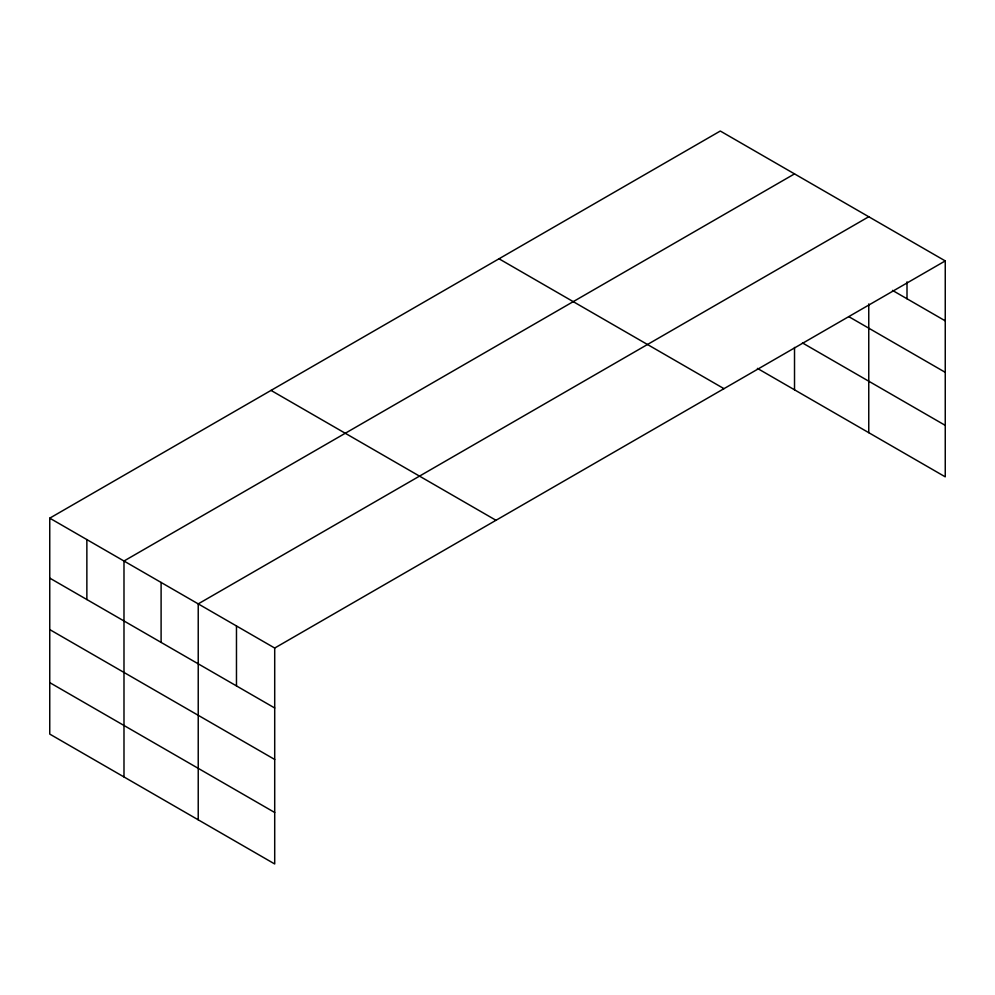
<?xml version="1.0" encoding="UTF-8"?>
<svg xmlns="http://www.w3.org/2000/svg" width="995" height="995" viewBox="0 0 995 995"><rect width="100%" height="100%" fill="white"/><g stroke="black" fill="none" stroke-linecap="round" stroke-linejoin="round"><path stroke-width="1.49" d="M945.25 260.914L720.293 131.029L49.75 518.159L49.75 734.086L274.707 863.971L274.707 648.043L945.25 260.914L945.25 476.841L757.406 368.386M794.52 173.889L123.989 561.018L123.989 776.946M868.759 216.748L198.229 603.878L198.229 819.818M892.503 290.403L945.25 320.85M848.872 316.696L945.25 372.329M802.48 342.939L945.25 425.362M499.005 258.787L723.974 388.659M271.026 390.401L495.995 520.285M49.75 518.159L274.707 648.043M49.75 578.107L274.707 707.992M49.75 629.586L274.707 759.459M49.75 682.62L274.707 812.492M907.005 281.871L907.005 298.774M868.759 303.948L868.759 432.676M794.52 347.429L794.52 389.816M236.474 625.967L236.474 685.903M161.103 582.448L161.103 642.397M86.864 539.588L86.864 599.537"/></g></svg>
